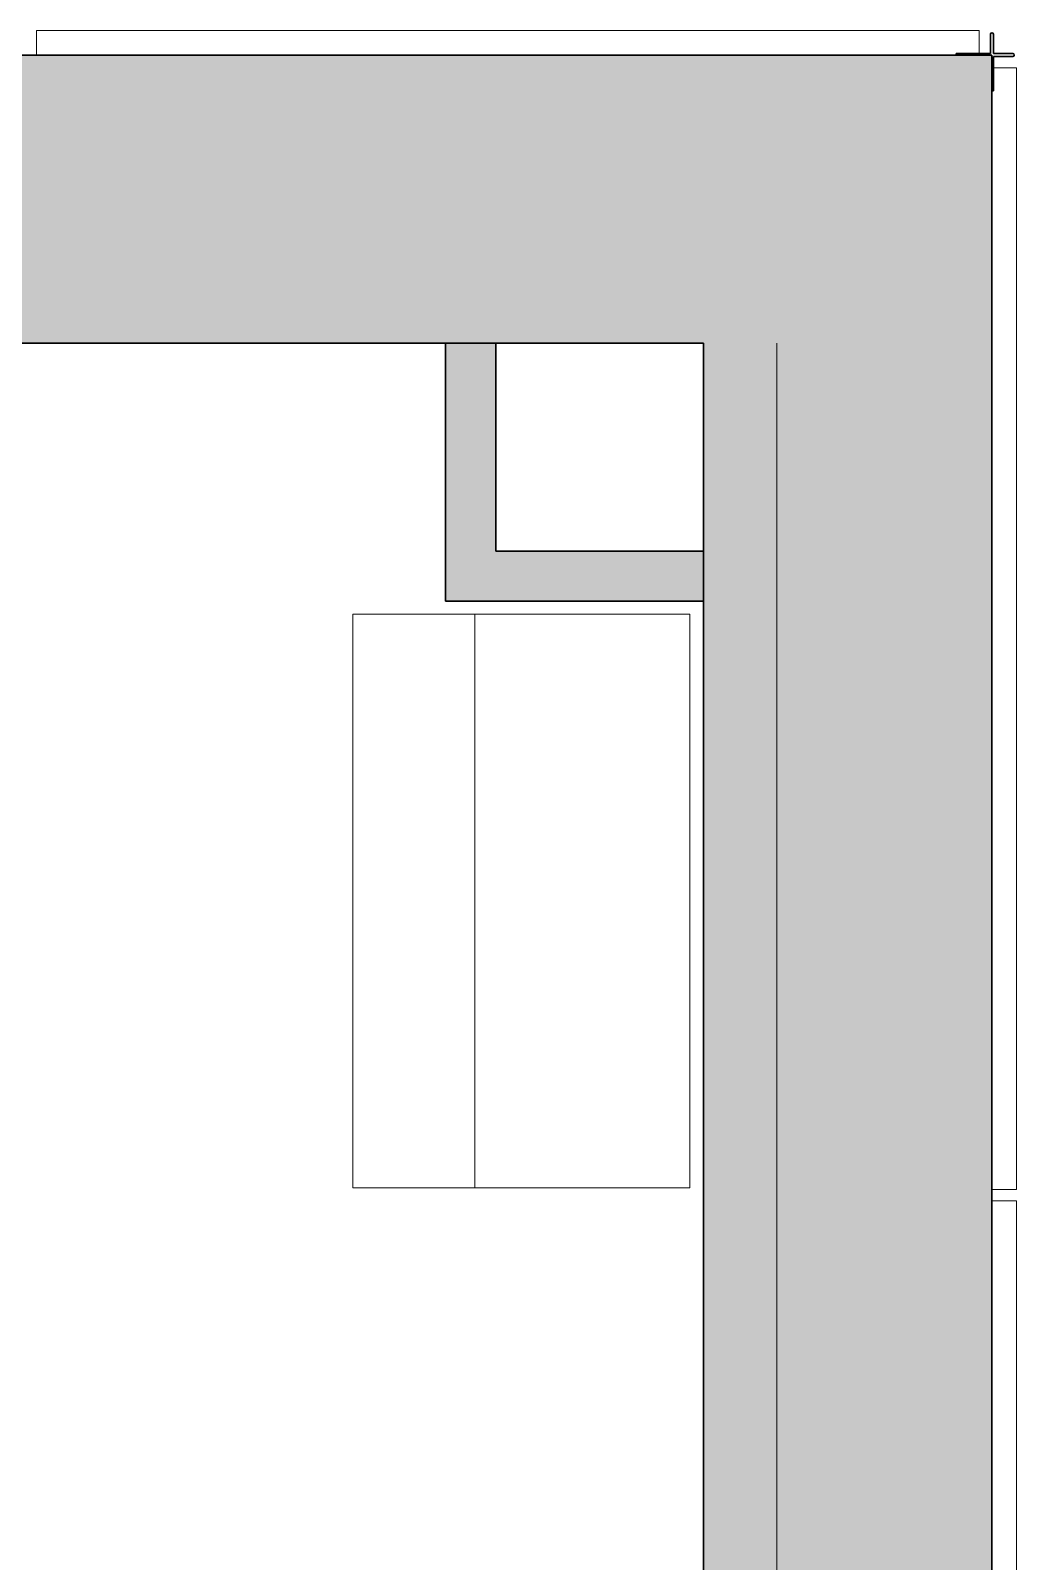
# Model space of a CAD drawing. Header units: millimetres. Extents: x 155927 to 317870, y -36033 to 97293.
# Drawn here: x 229801 to 231175, y 32547 to 34682 of the extents above; entities that cross this region are included whole.
import ezdxf

# ---------------------------------------------------------------- set-up
doc = ezdxf.new("R2010")
doc.units = ezdxf.units.MM
doc.header["$MEASUREMENT"] = 0
for name, color, linetype, lineweight in [('A-GLAZ-CURT', 7, 'CONTINUOUS', 9), ('A-WALL', 7, 'CONTINUOUS', 9), ('A-WALL-PATT', 7, 'CONTINUOUS', 9), ('I-FURN', 8, 'CONTINUOUS', 9), ('I-WALL', 7, 'CONTINUOUS', 9)]:
    doc.layers.add(name, color=color, linetype=linetype, lineweight=lineweight)

msp = doc.modelspace()

# ---------------------------------------------------------------- hatches: boundary and pattern name
at = {"layer": 'A-WALL-PATT'}
h = msp.add_hatch(color=256, dxfattribs=at)
h.paths.add_polyline_path([(156460.8, 34347.6), (157908.8, 34347.6), (157908.8, 34647.6), (156460.8, 34647.6)], flags=0)
h.paths.add_polyline_path([(166692.8, 34347.6), (185283.8, 34347.6), (185283.8, 34647.6), (166692.8, 34647.6)], flags=0)
h.paths.add_polyline_path([(187318, 34347.6), (190658.8, 34347.6), (190658.8, 34647.6), (187318, 34647.6)], flags=0)
h.paths.add_polyline_path([(196942.8, 34347.6), (200283.7, 34347.6), (200283.7, 34647.6), (196942.8, 34647.6)], flags=0)
h.paths.add_polyline_path([(202317.8, 34347.6), (220908.8, 34347.6), (220908.8, 34647.6), (202317.8, 34647.6)], flags=0)
h.paths.add_polyline_path([(229692.8, 34347.6), (231140.8, 34347.6), (231140.8, 34647.6), (229692.8, 34647.6)], flags=0)
h = msp.add_hatch(color=256, dxfattribs=at)
h.paths.add_polyline_path([(230840.8, 34245.6), (230840.8, 34347.6), (229692.8, 34347.6), (229692.8, 34245.6), (230738.8, 34245.6)], flags=0)
h.paths.add_polyline_path([(220227.7, 34245.6), (220908.8, 34245.6), (220908.8, 34347.6), (219018.8, 34347.6), (219018.8, 34245.6)], flags=0)
h = msp.add_hatch(color=256, dxfattribs=at)
h.paths.add_polyline_path([(231130.8, 9267.6), (231140.8, 9267.6), (231140.8, 13645.6), (230840.8, 13645.6), (230840.8, 9267.6)], flags=0)
h.paths.add_polyline_path([(230840.8, 14969.6), (231140.8, 14969.6), (231140.8, 16290.6), (230840.8, 16290.6), (230840.8, 15024)], flags=0)
h.paths.add_polyline_path([(230840.8, 25449.6), (231140.8, 25449.6), (231140.8, 26790.6), (230840.8, 26790.6), (230840.8, 26303.5)], flags=0)
h.paths.add_polyline_path([(230840.8, 28449.6), (231140.8, 28449.6), (231140.8, 34347.6), (230840.8, 34347.6), (230840.8, 28472.7)], flags=0)
for points in [[(230449.1, 33955.8), (230449.1, 34245.6), (230379.1, 34245.6), (230379.1, 33955.8)], [(230840.8, 28449.6), (230840.8, 34245.6), (230738.8, 34245.6), (230738.8, 28449.6), (230752.9, 28449.6)], [(230738.8, 33885.8), (230738.8, 33955.8), (230379.1, 33955.8), (230379.1, 33885.8)]]:
    msp.add_hatch(color=256, dxfattribs=at).paths.add_polyline_path(points, flags=0)

# ---------------------------------------------------------------- linework, layer by layer
at = {"layer": 'A-GLAZ-CURT', "lineweight": 20}
for p, q in [((231122.8, 34681.6), (229808.8, 34681.6)), ((229808.8, 34681.6), (229808.8, 34647.6)), ((231122.8, 34647.6), (231122.8, 34681.6)), ((229808.8, 34647.6), (231122.8, 34647.6)), ((231140.8, 34629.6), (231140.8, 33065.6)), ((231174.8, 34629.6), (231140.8, 34629.6)), ((231174.8, 33065.6), (231174.8, 34629.6)), ((231140.8, 33065.6), (231174.8, 33065.6)), ((231140.8, 33049.6), (231140.8, 30065.6)), ((231174.8, 33049.6), (231140.8, 33049.6)), ((231174.8, 30065.6), (231174.8, 33049.6))]:
    msp.add_line(p, q, dxfattribs=at)
at = {"layer": 'A-WALL', "lineweight": 30}
for p, q in [((231138.8, 34676.6), (231138.8, 34649.6)), ((231142.8, 34649.6), (231142.8, 34676.6)), ((231140.8, 34647.6), (229692.8, 34647.6)), ((231090.8, 34649.6), (231090.8, 34647.6)), ((231138.8, 34649.6), (231090.8, 34649.6)), ((231090.8, 34647.6), (231140.8, 34647.6)), ((231140.8, 34347.6), (231140.8, 34647.6)), ((231140.8, 34647.6), (231140.8, 34597.6)), ((231169.8, 34649.6), (231142.8, 34649.6)), ((231142.8, 34597.6), (231142.8, 34645.6)), ((231142.8, 34645.6), (231169.8, 34645.6)), ((231140.8, 34597.6), (231142.8, 34597.6)), ((231140.8, 28449.6), (231140.8, 34347.6))]:
    msp.add_line(p, q, dxfattribs=at)
at = {"layer": 'A-WALL'}
msp.add_line((230840.8, 34245.6), (230840.8, 28449.6), dxfattribs=at)
at = {"layer": 'A-WALL', "lineweight": 30}
for centre, start, end in [((231140.8, 34676.6), 0, 180), ((231169.8, 34647.6), 270, 90)]:
    msp.add_arc(centre, 2, start, end, dxfattribs=at)
at = {"layer": 'I-FURN'}
for p, q in [((230419.8, 33867.7), (230249.8, 33867.7)), ((230249.8, 33867.7), (230249.8, 33067.7)), ((230719.8, 33867.7), (230419.8, 33867.7)), ((230419.8, 33867.7), (230419.8, 33067.7)), ((230719.8, 33067.7), (230719.8, 33867.7)), ((230249.8, 33067.7), (230419.8, 33067.7)), ((230419.8, 33067.7), (230719.8, 33067.7))]:
    msp.add_line(p, q, dxfattribs=at)
at = {"layer": 'I-WALL', "lineweight": 30}
for p, q in [((229692.8, 34245.6), (230738.8, 34245.6)), ((230379.1, 34245.6), (230379.1, 33955.8)), ((230449.1, 34245.6), (230379.1, 34245.6)), ((230449.1, 33955.8), (230449.1, 34245.6)), ((230738.8, 34245.6), (230738.8, 28449.6)), ((230379.1, 33955.8), (230379.1, 33885.8)), ((230738.8, 33955.8), (230449.1, 33955.8)), ((230738.8, 33885.8), (230738.8, 33955.8)), ((230379.1, 33885.8), (230738.8, 33885.8))]:
    msp.add_line(p, q, dxfattribs=at)
at = {"layer": 'I-WALL'}
msp.add_line((230840.8, 28449.6), (230840.8, 34245.6), dxfattribs=at)

doc.saveas('drawing.dxf')
